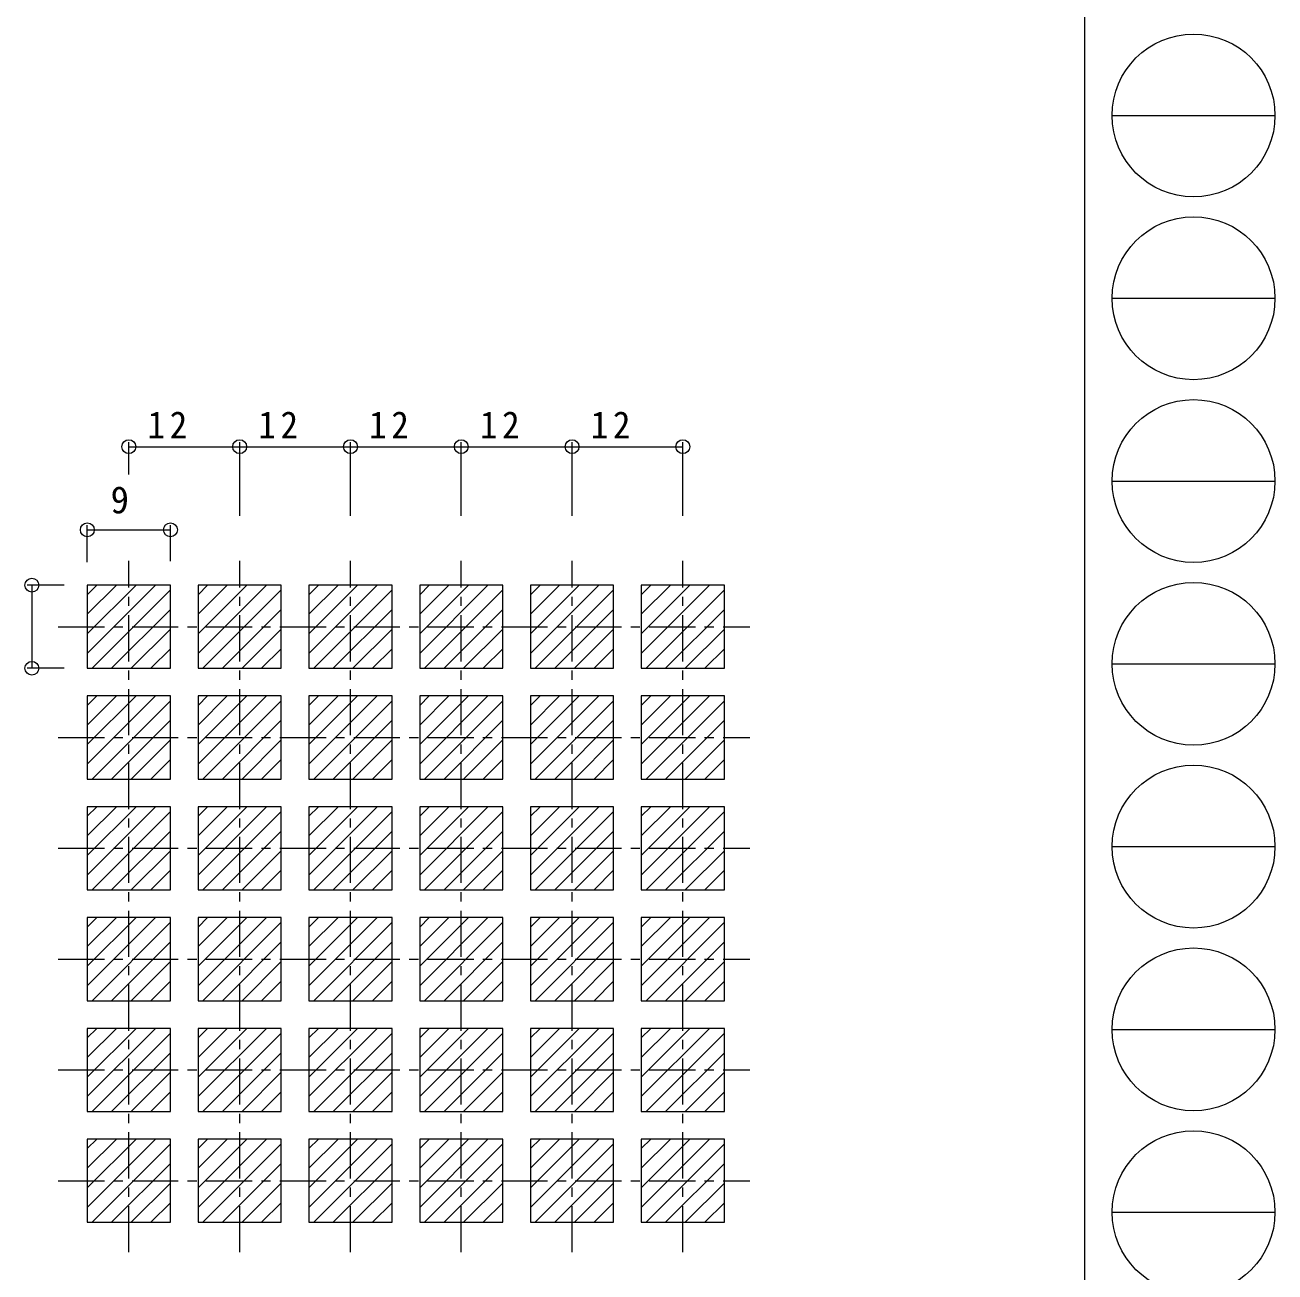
# Model space of a CAD drawing. Units: millimetres on the paper. Extents: x -420 to 373, y -297 to 267.
# Drawn here: x 237.5 to 372.9, y -218.7 to -83.6 of the extents above; entities that cross this region are included whole.
import ezdxf
from ezdxf.enums import TextEntityAlignment as Align

# ---------------------------------------------------------------- set-up
doc = ezdxf.new("R2010")
doc.units = ezdxf.units.MM
doc.linetypes.add('CHAIN1', pattern=[8, 5, -1, 1, -1])
for name, color, linetype, lineweight in [('0-1_USER1', 6, 'Continuous', 9), ('0-2_YKK_ZWAK', 7, 'Continuous', 9), ('0-4_YKK_12', 4, 'Continuous', 9)]:
    doc.layers.add(name, color=color, linetype=linetype, lineweight=lineweight)
doc.styles.add('ＭＳ ゴシック', font='')
doc.styles.get('ＭＳ ゴシック').set_extended_font_data('MS Gothic')

msp = doc.modelspace()

# ---------------------------------------------------------------- linework, layer by layer
at = {"layer": '0-1_USER1'}
for p, q in [((248.785, -132.283), (248.785, -128.783)), ((248.785, -129.283), (260.785, -129.283)), ((260.785, -136.783), (260.785, -128.783)), ((260.785, -129.283), (272.785, -129.283)), ((272.785, -136.783), (272.785, -128.783)), ((284.785, -136.783), (284.785, -128.783)), ((296.785, -136.783), (296.785, -128.783)), ((296.785, -129.283), (308.785, -129.283)), ((308.785, -136.783), (308.785, -128.783)), ((244.285, -141.783), (244.285, -137.783)), ((253.285, -141.673), (253.285, -137.783)), ((244.285, -138.283), (253.285, -138.283)), ((241.785, -144.283), (237.785, -144.283)), ((238.285, -144.283), (238.285, -153.283)), ((241.785, -153.283), (237.785, -153.283))]:
    msp.add_line(p, q, dxfattribs=at)
msp.add_lwpolyline([(272.785, -129.283), (284.785, -129.283), (296.785, -129.283)], dxfattribs=at)
for centre in [(248.785, -129.283), (260.785, -129.283), (260.785, -129.283), (272.785, -129.283), (272.785, -129.283), (284.785, -129.283), (284.785, -129.283), (296.785, -129.283), (296.785, -129.283), (308.785, -129.283), (244.285, -138.283), (253.285, -138.283), (238.285, -144.283), (238.285, -153.283)]:
    msp.add_circle(centre, 0.75, dxfattribs=at)
at = {"layer": '0-2_YKK_ZWAK'}
for p, q in [((352.3, 264.4), (352.3, -260.6)), ((355.276, -93.412), (372.917, -93.412)), ((355.276, -113.208), (372.917, -113.208)), ((355.276, -133.004), (372.917, -133.004)), ((355.276, -152.8), (372.917, -152.8)), ((355.276, -172.596), (372.917, -172.596)), ((355.276, -192.392), (372.917, -192.392)), ((355.276, -212.188), (372.917, -212.188))]:
    msp.add_line(p, q, dxfattribs=at)
for centre in [(364.096, -93.412), (364.096, -113.208), (364.096, -133.004), (364.096, -152.8), (364.096, -172.596), (364.096, -192.392), (364.096, -212.188)]:
    msp.add_circle(centre, 8.82, dxfattribs=at)
at = {"layer": '0-4_YKK_12', "linetype": 'CHAIN1'}
for p, q in [((248.785, -216.536), (248.785, -141.637)), ((260.785, -216.536), (260.785, -141.637)), ((272.785, -216.536), (272.785, -141.637)), ((284.785, -216.536), (284.785, -141.637)), ((296.785, -216.536), (296.785, -141.637)), ((308.785, -216.536), (308.785, -141.637)), ((241.136, -148.783), (316.035, -148.783)), ((241.136, -160.783), (316.035, -160.783)), ((241.136, -172.783), (316.035, -172.783)), ((241.136, -184.783), (316.035, -184.783)), ((241.136, -196.783), (316.035, -196.783)), ((241.136, -208.783), (316.035, -208.783))]:
    msp.add_line(p, q, dxfattribs=at)
at = {"layer": '0-4_YKK_12'}
for p, q in [((244.285, -145.312), (245.314, -144.283)), ((244.285, -144.283), (244.285, -153.283)), ((244.285, -147.433), (247.436, -144.283)), ((244.285, -149.555), (249.557, -144.283)), ((253.285, -144.283), (244.285, -144.283)), ((244.285, -151.676), (251.678, -144.283)), ((244.8, -153.283), (253.285, -144.797)), ((253.285, -153.283), (253.285, -144.283)), ((256.285, -145.312), (257.314, -144.283)), ((256.285, -147.433), (259.436, -144.283)), ((256.285, -149.555), (261.557, -144.283)), ((256.285, -144.283), (256.285, -153.283)), ((265.285, -144.283), (256.285, -144.283)), ((256.285, -151.676), (263.678, -144.283)), ((256.8, -153.283), (265.285, -144.797)), ((265.285, -153.283), (265.285, -144.283)), ((268.285, -145.312), (269.314, -144.283)), ((268.285, -147.433), (271.436, -144.283)), ((268.285, -149.555), (273.557, -144.283)), ((277.285, -144.283), (268.285, -144.283)), ((268.285, -151.676), (275.678, -144.283)), ((268.285, -144.283), (268.285, -153.283)), ((268.8, -153.283), (277.285, -144.797)), ((277.285, -153.283), (277.285, -144.283)), ((280.285, -145.312), (281.314, -144.283)), ((280.285, -147.433), (283.436, -144.283)), ((280.285, -149.555), (285.557, -144.283)), ((289.285, -144.283), (280.285, -144.283)), ((280.285, -144.283), (280.285, -153.283)), ((280.285, -151.676), (287.678, -144.283)), ((280.8, -153.283), (289.285, -144.797)), ((289.285, -153.283), (289.285, -144.283)), ((292.285, -147.433), (295.436, -144.283)), ((292.285, -145.312), (293.314, -144.283)), ((292.285, -144.283), (292.285, -153.283)), ((292.285, -149.555), (297.557, -144.283)), ((301.285, -144.283), (292.285, -144.283)), ((292.285, -151.676), (299.678, -144.283)), ((292.8, -153.283), (301.285, -144.797)), ((301.285, -153.283), (301.285, -144.283)), ((304.285, -147.433), (307.436, -144.283)), ((304.285, -145.312), (305.314, -144.283)), ((304.285, -149.555), (309.557, -144.283)), ((304.285, -144.283), (304.285, -153.283)), ((304.285, -151.676), (311.678, -144.283)), ((313.285, -144.283), (304.285, -144.283)), ((304.8, -153.283), (313.285, -144.797)), ((313.285, -153.283), (313.285, -144.283)), ((246.921, -153.283), (253.285, -146.919)), ((258.921, -153.283), (265.285, -146.919)), ((270.921, -153.283), (277.285, -146.919)), ((282.921, -153.283), (289.285, -146.919)), ((294.921, -153.283), (301.285, -146.919)), ((306.921, -153.283), (313.285, -146.919)), ((249.042, -153.283), (253.285, -149.04)), ((261.042, -153.283), (265.285, -149.04)), ((273.042, -153.283), (277.285, -149.04)), ((285.042, -153.283), (289.285, -149.04)), ((297.042, -153.283), (301.285, -149.04)), ((309.042, -153.283), (313.285, -149.04)), ((251.164, -153.283), (253.285, -151.161)), ((263.164, -153.283), (265.285, -151.161)), ((275.164, -153.283), (277.285, -151.161)), ((287.164, -153.283), (289.285, -151.161)), ((299.164, -153.283), (301.285, -151.161)), ((311.164, -153.283), (313.285, -151.161)), ((244.285, -153.283), (253.285, -153.283)), ((256.285, -153.283), (265.285, -153.283)), ((268.285, -153.283), (277.285, -153.283)), ((280.285, -153.283), (289.285, -153.283)), ((292.285, -153.283), (301.285, -153.283)), ((304.285, -153.283), (313.285, -153.283)), ((244.285, -157.312), (245.314, -156.283)), ((244.285, -159.433), (247.436, -156.283)), ((244.285, -161.555), (249.557, -156.283)), ((253.285, -156.283), (244.285, -156.283)), ((244.285, -156.283), (244.285, -165.283)), ((244.285, -163.676), (251.678, -156.283)), ((244.8, -165.283), (253.285, -156.797)), ((253.285, -165.283), (253.285, -156.283)), ((256.285, -157.312), (257.314, -156.283)), ((256.285, -159.433), (259.436, -156.283)), ((256.285, -161.555), (261.557, -156.283)), ((256.285, -156.283), (256.285, -165.283)), ((265.285, -156.283), (256.285, -156.283)), ((256.285, -163.676), (263.678, -156.283)), ((256.8, -165.283), (265.285, -156.797)), ((265.285, -165.283), (265.285, -156.283)), ((268.285, -157.312), (269.314, -156.283)), ((268.285, -159.433), (271.436, -156.283)), ((268.285, -161.555), (273.557, -156.283)), ((277.285, -156.283), (268.285, -156.283)), ((268.285, -156.283), (268.285, -165.283)), ((268.285, -163.676), (275.678, -156.283)), ((268.8, -165.283), (277.285, -156.797)), ((277.285, -165.283), (277.285, -156.283)), ((280.285, -157.312), (281.314, -156.283)), ((280.285, -159.433), (283.436, -156.283)), ((280.285, -161.555), (285.557, -156.283)), ((289.285, -156.283), (280.285, -156.283)), ((280.285, -156.283), (280.285, -165.283)), ((280.285, -163.676), (287.678, -156.283)), ((280.8, -165.283), (289.285, -156.797)), ((289.285, -165.283), (289.285, -156.283)), ((292.285, -159.433), (295.436, -156.283)), ((292.285, -157.312), (293.314, -156.283)), ((292.285, -156.283), (292.285, -165.283)), ((292.285, -161.555), (297.557, -156.283)), ((301.285, -156.283), (292.285, -156.283)), ((292.285, -163.676), (299.678, -156.283)), ((292.8, -165.283), (301.285, -156.797)), ((301.285, -165.283), (301.285, -156.283)), ((304.285, -159.433), (307.436, -156.283)), ((304.285, -157.312), (305.314, -156.283)), ((304.285, -161.555), (309.557, -156.283)), ((313.285, -156.283), (304.285, -156.283)), ((304.285, -156.283), (304.285, -165.283)), ((304.285, -163.676), (311.678, -156.283)), ((304.8, -165.283), (313.285, -156.797)), ((313.285, -165.283), (313.285, -156.283)), ((246.921, -165.283), (253.285, -158.919)), ((258.921, -165.283), (265.285, -158.919)), ((270.921, -165.283), (277.285, -158.919)), ((282.921, -165.283), (289.285, -158.919)), ((294.921, -165.283), (301.285, -158.919)), ((306.921, -165.283), (313.285, -158.919)), ((249.042, -165.283), (253.285, -161.04)), ((261.042, -165.283), (265.285, -161.04)), ((273.042, -165.283), (277.285, -161.04)), ((285.042, -165.283), (289.285, -161.04)), ((297.042, -165.283), (301.285, -161.04)), ((309.042, -165.283), (313.285, -161.04)), ((251.164, -165.283), (253.285, -163.161)), ((263.164, -165.283), (265.285, -163.161)), ((275.164, -165.283), (277.285, -163.161)), ((287.164, -165.283), (289.285, -163.161)), ((299.164, -165.283), (301.285, -163.161)), ((311.164, -165.283), (313.285, -163.161)), ((244.285, -165.283), (253.285, -165.283)), ((256.285, -165.283), (265.285, -165.283)), ((268.285, -165.283), (277.285, -165.283)), ((280.285, -165.283), (289.285, -165.283)), ((292.285, -165.283), (301.285, -165.283)), ((304.285, -165.283), (313.285, -165.283)), ((244.285, -169.312), (245.314, -168.283)), ((244.285, -168.283), (244.285, -177.283)), ((244.285, -171.433), (247.436, -168.283)), ((244.285, -173.555), (249.557, -168.283)), ((253.285, -168.283), (244.285, -168.283)), ((244.285, -175.676), (251.678, -168.283)), ((244.8, -177.283), (253.285, -168.797)), ((253.285, -177.283), (253.285, -168.283)), ((256.285, -169.312), (257.314, -168.283)), ((256.285, -171.433), (259.436, -168.283)), ((256.285, -173.555), (261.557, -168.283)), ((256.285, -168.283), (256.285, -177.283)), ((265.285, -168.283), (256.285, -168.283)), ((256.285, -175.676), (263.678, -168.283)), ((256.8, -177.283), (265.285, -168.797)), ((265.285, -177.283), (265.285, -168.283)), ((268.285, -169.312), (269.314, -168.283)), ((268.285, -171.433), (271.436, -168.283)), ((268.285, -173.555), (273.557, -168.283)), ((277.285, -168.283), (268.285, -168.283)), ((268.285, -175.676), (275.678, -168.283)), ((268.285, -168.283), (268.285, -177.283)), ((268.8, -177.283), (277.285, -168.797)), ((277.285, -177.283), (277.285, -168.283)), ((280.285, -169.312), (281.314, -168.283)), ((280.285, -171.433), (283.436, -168.283)), ((280.285, -173.555), (285.557, -168.283)), ((289.285, -168.283), (280.285, -168.283)), ((280.285, -168.283), (280.285, -177.283)), ((280.285, -175.676), (287.678, -168.283)), ((280.8, -177.283), (289.285, -168.797)), ((289.285, -177.283), (289.285, -168.283)), ((292.285, -171.433), (295.436, -168.283)), ((292.285, -169.312), (293.314, -168.283)), ((292.285, -168.283), (292.285, -177.283)), ((292.285, -173.555), (297.557, -168.283)), ((292.285, -175.676), (299.678, -168.283)), ((301.285, -168.283), (292.285, -168.283)), ((292.8, -177.283), (301.285, -168.797)), ((301.285, -177.283), (301.285, -168.283)), ((304.285, -169.312), (305.314, -168.283)), ((304.285, -171.433), (307.436, -168.283)), ((304.285, -173.555), (309.557, -168.283)), ((304.285, -175.676), (311.678, -168.283)), ((304.285, -168.283), (304.285, -177.283)), ((313.285, -168.283), (304.285, -168.283)), ((304.8, -177.283), (313.285, -168.797)), ((313.285, -177.283), (313.285, -168.283)), ((246.921, -177.283), (253.285, -170.919)), ((258.921, -177.283), (265.285, -170.919)), ((270.921, -177.283), (277.285, -170.919)), ((282.921, -177.283), (289.285, -170.919)), ((294.921, -177.283), (301.285, -170.919)), ((306.921, -177.283), (313.285, -170.919)), ((249.042, -177.283), (253.285, -173.04)), ((261.042, -177.283), (265.285, -173.04)), ((273.042, -177.283), (277.285, -173.04)), ((285.042, -177.283), (289.285, -173.04)), ((297.042, -177.283), (301.285, -173.04)), ((309.042, -177.283), (313.285, -173.04)), ((251.164, -177.283), (253.285, -175.161)), ((263.164, -177.283), (265.285, -175.161)), ((275.164, -177.283), (277.285, -175.161)), ((287.164, -177.283), (289.285, -175.161)), ((299.164, -177.283), (301.285, -175.161)), ((311.164, -177.283), (313.285, -175.161)), ((244.285, -177.283), (253.285, -177.283)), ((256.285, -177.283), (265.285, -177.283)), ((268.285, -177.283), (277.285, -177.283)), ((280.285, -177.283), (289.285, -177.283)), ((292.285, -177.283), (301.285, -177.283)), ((304.285, -177.283), (313.285, -177.283)), ((244.285, -181.312), (245.314, -180.283)), ((244.285, -183.433), (247.436, -180.283)), ((244.285, -185.555), (249.557, -180.283)), ((253.285, -180.283), (244.285, -180.283)), ((244.285, -180.283), (244.285, -189.283)), ((244.285, -187.676), (251.678, -180.283)), ((244.8, -189.283), (253.285, -180.797)), ((253.285, -189.283), (253.285, -180.283)), ((256.285, -181.312), (257.314, -180.283)), ((256.285, -183.433), (259.436, -180.283)), ((256.285, -185.555), (261.557, -180.283)), ((256.285, -180.283), (256.285, -189.283)), ((265.285, -180.283), (256.285, -180.283)), ((256.285, -187.676), (263.678, -180.283)), ((256.8, -189.283), (265.285, -180.797)), ((265.285, -189.283), (265.285, -180.283)), ((268.285, -181.312), (269.314, -180.283)), ((268.285, -183.433), (271.436, -180.283)), ((268.285, -185.555), (273.557, -180.283)), ((277.285, -180.283), (268.285, -180.283)), ((268.285, -180.283), (268.285, -189.283)), ((268.285, -187.676), (275.678, -180.283)), ((268.8, -189.283), (277.285, -180.797)), ((277.285, -189.283), (277.285, -180.283)), ((280.285, -181.312), (281.314, -180.283)), ((280.285, -183.433), (283.436, -180.283)), ((280.285, -185.555), (285.557, -180.283)), ((289.285, -180.283), (280.285, -180.283)), ((280.285, -180.283), (280.285, -189.283)), ((280.285, -187.676), (287.678, -180.283)), ((280.8, -189.283), (289.285, -180.797)), ((289.285, -189.283), (289.285, -180.283)), ((292.285, -183.433), (295.436, -180.283)), ((292.285, -181.312), (293.314, -180.283)), ((292.285, -185.555), (297.557, -180.283)), ((301.285, -180.283), (292.285, -180.283)), ((292.285, -187.676), (299.678, -180.283)), ((292.285, -180.283), (292.285, -189.283)), ((292.8, -189.283), (301.285, -180.797)), ((301.285, -189.283), (301.285, -180.283)), ((304.285, -181.312), (305.314, -180.283)), ((304.285, -183.433), (307.436, -180.283)), ((304.285, -185.555), (309.557, -180.283)), ((313.285, -180.283), (304.285, -180.283)), ((304.285, -180.283), (304.285, -189.283)), ((304.285, -187.676), (311.678, -180.283)), ((304.8, -189.283), (313.285, -180.797)), ((313.285, -189.283), (313.285, -180.283)), ((246.921, -189.283), (253.285, -182.919)), ((258.921, -189.283), (265.285, -182.919)), ((270.921, -189.283), (277.285, -182.919)), ((282.921, -189.283), (289.285, -182.919)), ((294.921, -189.283), (301.285, -182.919)), ((306.921, -189.283), (313.285, -182.919)), ((249.042, -189.283), (253.285, -185.04)), ((261.042, -189.283), (265.285, -185.04)), ((273.042, -189.283), (277.285, -185.04)), ((285.042, -189.283), (289.285, -185.04)), ((297.042, -189.283), (301.285, -185.04)), ((309.042, -189.283), (313.285, -185.04)), ((251.164, -189.283), (253.285, -187.161)), ((263.164, -189.283), (265.285, -187.161)), ((275.164, -189.283), (277.285, -187.161)), ((287.164, -189.283), (289.285, -187.161)), ((299.164, -189.283), (301.285, -187.161)), ((311.164, -189.283), (313.285, -187.161)), ((244.285, -189.283), (253.285, -189.283)), ((256.285, -189.283), (265.285, -189.283)), ((268.285, -189.283), (277.285, -189.283)), ((280.285, -189.283), (289.285, -189.283)), ((292.285, -189.283), (301.285, -189.283)), ((304.285, -189.283), (313.285, -189.283)), ((244.285, -193.312), (245.314, -192.283)), ((244.285, -192.283), (244.285, -201.283)), ((244.285, -195.433), (247.436, -192.283)), ((244.285, -197.555), (249.557, -192.283)), ((253.285, -192.283), (244.285, -192.283)), ((244.285, -199.676), (251.678, -192.283)), ((244.8, -201.283), (253.285, -192.797)), ((253.285, -201.283), (253.285, -192.283)), ((256.285, -193.312), (257.314, -192.283)), ((256.285, -195.433), (259.436, -192.283)), ((256.285, -192.283), (256.285, -201.283)), ((256.285, -197.555), (261.557, -192.283)), ((265.285, -192.283), (256.285, -192.283)), ((256.285, -199.676), (263.678, -192.283)), ((256.8, -201.283), (265.285, -192.797)), ((265.285, -201.283), (265.285, -192.283)), ((268.285, -193.312), (269.314, -192.283)), ((268.285, -195.433), (271.436, -192.283)), ((277.285, -192.283), (268.285, -192.283)), ((268.285, -197.555), (273.557, -192.283)), ((268.285, -199.676), (275.678, -192.283)), ((268.285, -192.283), (268.285, -201.283)), ((268.8, -201.283), (277.285, -192.797)), ((277.285, -201.283), (277.285, -192.283)), ((280.285, -193.312), (281.314, -192.283)), ((280.285, -195.433), (283.436, -192.283)), ((289.285, -192.283), (280.285, -192.283)), ((280.285, -192.283), (280.285, -201.283)), ((280.285, -199.676), (287.678, -192.283)), ((280.285, -197.555), (285.557, -192.283)), ((280.8, -201.283), (289.285, -192.797)), ((289.285, -201.283), (289.285, -192.283)), ((292.285, -195.433), (295.436, -192.283)), ((292.285, -193.312), (293.314, -192.283)), ((292.285, -192.283), (292.285, -201.283)), ((292.285, -197.555), (297.557, -192.283)), ((301.285, -192.283), (292.285, -192.283)), ((292.285, -199.676), (299.678, -192.283)), ((292.8, -201.283), (301.285, -192.797)), ((301.285, -201.283), (301.285, -192.283)), ((304.285, -193.312), (305.314, -192.283)), ((304.285, -195.433), (307.436, -192.283)), ((304.285, -192.283), (304.285, -201.283)), ((304.285, -199.676), (311.678, -192.283)), ((304.285, -197.555), (309.557, -192.283)), ((313.285, -192.283), (304.285, -192.283)), ((304.8, -201.283), (313.285, -192.797)), ((313.285, -201.283), (313.285, -192.283)), ((246.921, -201.283), (253.285, -194.919)), ((258.921, -201.283), (265.285, -194.919)), ((270.921, -201.283), (277.285, -194.919)), ((282.921, -201.283), (289.285, -194.919)), ((294.921, -201.283), (301.285, -194.919)), ((306.921, -201.283), (313.285, -194.919)), ((249.042, -201.283), (253.285, -197.04)), ((261.042, -201.283), (265.285, -197.04)), ((273.042, -201.283), (277.285, -197.04)), ((285.042, -201.283), (289.285, -197.04)), ((297.042, -201.283), (301.285, -197.04)), ((309.042, -201.283), (313.285, -197.04)), ((251.164, -201.283), (253.285, -199.161)), ((263.164, -201.283), (265.285, -199.161)), ((275.164, -201.283), (277.285, -199.161)), ((287.164, -201.283), (289.285, -199.161)), ((299.164, -201.283), (301.285, -199.161)), ((311.164, -201.283), (313.285, -199.161)), ((244.285, -201.283), (253.285, -201.283)), ((256.285, -201.283), (265.285, -201.283)), ((268.285, -201.283), (277.285, -201.283)), ((280.285, -201.283), (289.285, -201.283)), ((292.285, -201.283), (301.285, -201.283)), ((304.285, -201.283), (313.285, -201.283)), ((244.285, -205.312), (245.314, -204.283)), ((244.285, -207.433), (247.436, -204.283)), ((253.285, -204.283), (244.285, -204.283)), ((244.285, -209.555), (249.557, -204.283)), ((244.285, -204.283), (244.285, -213.283)), ((244.285, -211.676), (251.678, -204.283)), ((253.285, -213.283), (253.285, -204.283)), ((256.285, -205.312), (257.314, -204.283)), ((256.285, -207.433), (259.436, -204.283)), ((256.285, -209.555), (261.557, -204.283)), ((256.285, -204.283), (256.285, -213.283)), ((265.285, -204.283), (256.285, -204.283)), ((256.285, -211.676), (263.678, -204.283)), ((265.285, -213.283), (265.285, -204.283)), ((268.285, -205.312), (269.314, -204.283)), ((268.285, -207.433), (271.436, -204.283)), ((277.285, -204.283), (268.285, -204.283)), ((268.285, -211.676), (275.678, -204.283)), ((268.285, -209.555), (273.557, -204.283)), ((268.285, -204.283), (268.285, -213.283)), ((277.285, -213.283), (277.285, -204.283)), ((280.285, -205.312), (281.314, -204.283)), ((280.285, -207.433), (283.436, -204.283)), ((289.285, -204.283), (280.285, -204.283)), ((280.285, -204.283), (280.285, -213.283)), ((280.285, -211.676), (287.678, -204.283)), ((280.285, -209.555), (285.557, -204.283)), ((289.285, -213.283), (289.285, -204.283)), ((292.285, -207.433), (295.436, -204.283)), ((292.285, -205.312), (293.314, -204.283)), ((292.285, -204.283), (292.285, -213.283)), ((301.285, -204.283), (292.285, -204.283)), ((292.285, -211.676), (299.678, -204.283)), ((292.285, -209.555), (297.557, -204.283)), ((301.285, -213.283), (301.285, -204.283)), ((304.285, -205.312), (305.314, -204.283)), ((304.285, -207.433), (307.436, -204.283)), ((313.285, -204.283), (304.285, -204.283)), ((304.285, -211.676), (311.678, -204.283)), ((304.285, -209.555), (309.557, -204.283)), ((304.285, -204.283), (304.285, -213.283)), ((313.285, -213.283), (313.285, -204.283)), ((244.8, -213.283), (253.285, -204.797)), ((256.8, -213.283), (265.285, -204.797)), ((268.8, -213.283), (277.285, -204.797)), ((280.8, -213.283), (289.285, -204.797)), ((292.8, -213.283), (301.285, -204.797)), ((304.8, -213.283), (313.285, -204.797)), ((246.921, -213.283), (253.285, -206.919)), ((258.921, -213.283), (265.285, -206.919)), ((270.921, -213.283), (277.285, -206.919)), ((282.921, -213.283), (289.285, -206.919)), ((294.921, -213.283), (301.285, -206.919)), ((306.921, -213.283), (313.285, -206.919)), ((249.042, -213.283), (253.285, -209.04)), ((261.042, -213.283), (265.285, -209.04)), ((273.042, -213.283), (277.285, -209.04)), ((285.042, -213.283), (289.285, -209.04)), ((297.042, -213.283), (301.285, -209.04)), ((309.042, -213.283), (313.285, -209.04)), ((251.164, -213.283), (253.285, -211.161)), ((263.164, -213.283), (265.285, -211.161)), ((275.164, -213.283), (277.285, -211.161)), ((287.164, -213.283), (289.285, -211.161)), ((299.164, -213.283), (301.285, -211.161)), ((311.164, -213.283), (313.285, -211.161)), ((244.285, -213.283), (253.285, -213.283)), ((256.285, -213.283), (265.285, -213.283)), ((268.285, -213.283), (277.285, -213.283)), ((280.285, -213.283), (289.285, -213.283)), ((292.285, -213.283), (301.285, -213.283)), ((304.285, -213.283), (313.285, -213.283))]:
    msp.add_line(p, q, dxfattribs=at)

# ---------------------------------------------------------------- texts
at = {"layer": '0-1_USER1', "color": 7, "style": 'ＭＳ ゴシック'}
msp.add_text('9', height=2.933, dxfattribs=at).set_placement((246.803, -137.383), align=Align.BOTTOM_LEFT)
at = {"layer": '0-1_USER1', "color": 7, "char_height": 2.933, "attachment_point": 7, "style": 'ＭＳ ゴシック'}
for insert in [(250.803, -128.383), (262.803, -128.383), (274.803, -128.383), (286.803, -128.383), (298.803, -128.383)]:
    msp.add_mtext('\\T1.27;\\W0.95;12', dxfattribs=dict(at, insert=insert))

doc.saveas('drawing.dxf')
